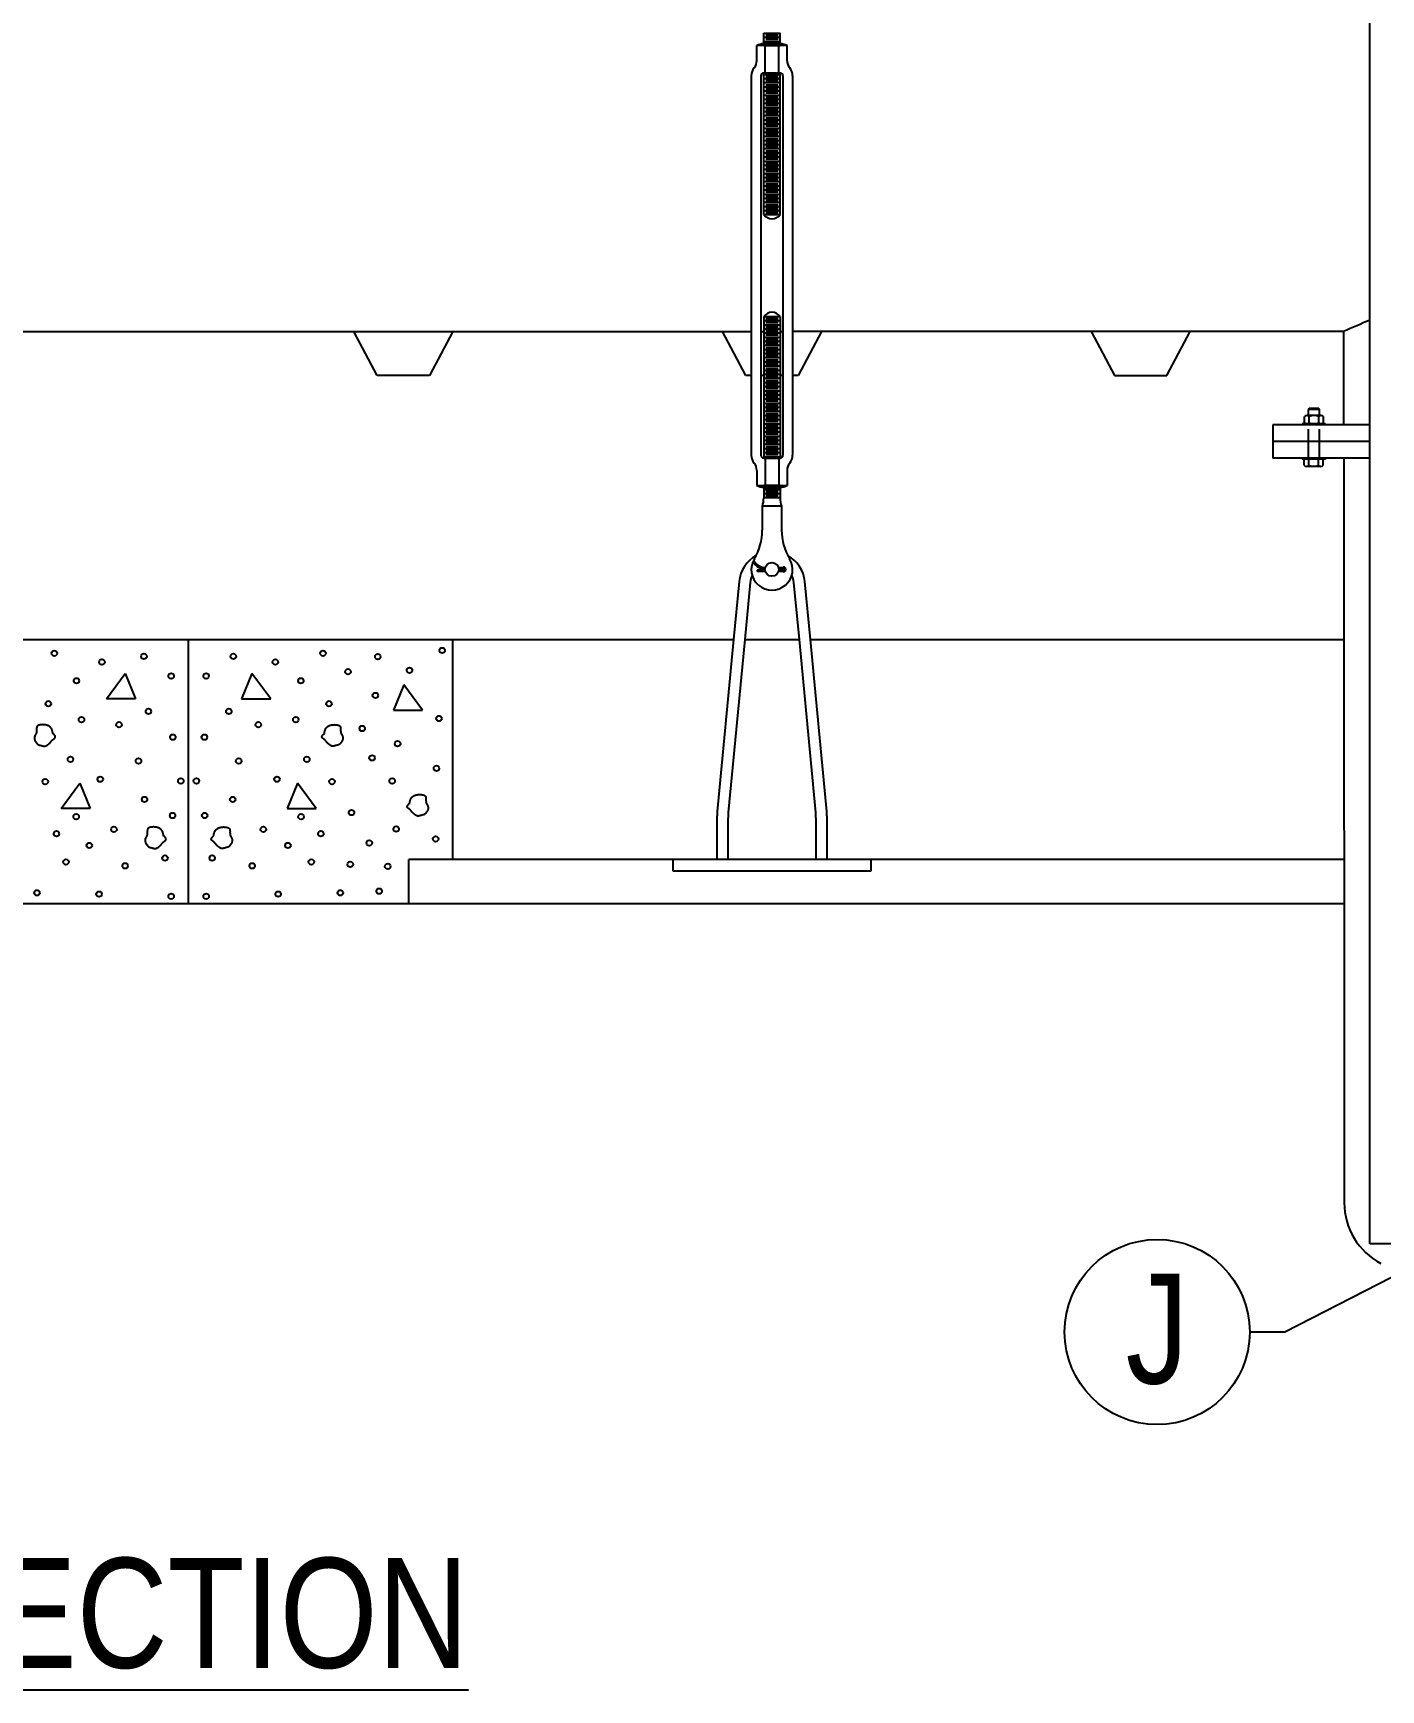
# Model space of a CAD drawing. Extents: x 0 to 216, y -5 to 280.
# Drawn here: x 104.64 to 133.8, y 112.43 to 148.31 of the extents above; entities that cross this region are included whole.
import ezdxf

# ---------------------------------------------------------------- set-up
doc = ezdxf.new("R2010")
doc.units = 0
doc.header["$LTSCALE"] = 10
doc.header["$MEASUREMENT"] = 0
doc.linetypes.add('HIDDEN', pattern=[0.1875, 0.0625, -0.0625, 0.0625])
for name, color, linetype in [('CADdetails-2-FINELIGHT', 2, 'CONTINUOUS'), ('CADdetails-7-VERYFINE', 7, 'CONTINUOUS'), ('CADdetails-9-EXTRAFINE', 9, 'CONTINUOUS')]:
    doc.layers.add(name, color=color, linetype=linetype)
doc.styles.add('CADdetails-DIMENSIONS', font='ARIALN.TTF', dxfattribs={"height": 2.38})
doc.styles.add('CADdetails-NOTES', font='ARIALN.TTF', dxfattribs={"height": 2.38})
doc.dimstyles.new('CADdetails-LEADER', dxfattribs={"dimtxt": 2.38, "dimasz": 2.38, "dimexe": 0.5, "dimexo": 1.5, "dimgap": 1, "dimtad": 0, "dimzin": 0, "dimdsep": 46, "dimtxsty": 'CADdetails-DIMENSIONS', "dimcen": 1, "dimclrd": 256, "dimclre": 256, "dimclrt": 256, "dimadec": 0, "dimazin": 0, "dimtfac": 1, "dimtdec": 4, "dimtofl": 0, "dimtmove": 0, "dimatfit": 3, "dimfxl": 1, "dimtolj": 1, "dimtzin": 0, "dimarcsym": 0})

msp = doc.modelspace()

# ---------------------------------------------------------------- linework, layer by layer
at = {"layer": 'CADdetails-7-VERYFINE'}
msp.add_circle((128.962, 120.181), 2.004, dxfattribs=at)
at = {"layer": 'CADdetails-9-EXTRAFINE', "linetype": 'Continuous'}
for p, q in [((133.566, 122.091), (133.566, 175.456)), ((120.447, 148.307), (120.804, 148.307)), ((120.447, 148.081), (120.447, 148.307)), ((120.447, 148.22), (120.804, 148.22)), ((120.492, 148.263), (120.76, 148.263)), ((120.492, 148.173), (120.76, 148.173)), ((120.804, 148.081), (120.804, 148.307)), ((120.953, 148.039), (120.298, 148.039)), ((120.298, 147.71), (120.298, 148.039)), ((120.447, 148.129), (120.804, 148.129)), ((120.804, 148.081), (120.447, 148.081)), ((120.447, 148.039), (120.804, 148.039)), ((120.477, 147.444), (120.477, 148.039)), ((120.775, 147.444), (120.775, 148.039)), ((120.953, 147.71), (120.953, 148.039)), ((120.179, 147.384), (120.179, 139.165)), ((120.388, 147.384), (120.388, 139.165)), ((120.447, 144.377), (120.447, 147.444)), ((120.447, 147.444), (120.804, 147.444)), ((120.447, 147.414), (120.804, 147.414)), ((120.447, 147.325), (120.804, 147.325)), ((120.447, 147.235), (120.804, 147.235)), ((120.447, 147.146), (120.804, 147.146)), ((120.492, 147.369), (120.76, 147.369)), ((120.492, 147.28), (120.76, 147.28)), ((120.492, 147.191), (120.76, 147.191)), ((120.492, 147.101), (120.76, 147.101)), ((120.804, 144.377), (120.804, 147.444)), ((120.864, 147.384), (120.864, 139.165)), ((121.072, 147.384), (121.072, 139.165)), ((120.447, 147.057), (120.804, 147.057)), ((120.447, 146.967), (120.804, 146.967)), ((120.447, 146.878), (120.804, 146.878)), ((120.447, 146.789), (120.804, 146.789)), ((120.492, 147.012), (120.76, 147.012)), ((120.492, 146.923), (120.76, 146.923)), ((120.492, 146.833), (120.76, 146.833)), ((120.492, 146.744), (120.76, 146.744)), ((120.447, 146.699), (120.804, 146.699)), ((120.447, 146.61), (120.804, 146.61)), ((120.447, 146.521), (120.804, 146.521)), ((120.447, 146.431), (120.804, 146.431)), ((120.492, 146.655), (120.76, 146.655)), ((120.492, 146.565), (120.76, 146.565)), ((120.492, 146.476), (120.76, 146.476)), ((120.492, 146.387), (120.76, 146.387)), ((120.447, 146.342), (120.804, 146.342)), ((120.447, 146.253), (120.804, 146.253)), ((120.447, 146.163), (120.804, 146.163)), ((120.447, 146.074), (120.804, 146.074)), ((120.492, 146.297), (120.76, 146.297)), ((120.492, 146.208), (120.76, 146.208)), ((120.492, 146.119), (120.76, 146.119)), ((120.492, 146.029), (120.76, 146.029)), ((120.447, 145.985), (120.804, 145.985)), ((120.447, 145.895), (120.804, 145.895)), ((120.447, 145.806), (120.804, 145.806)), ((120.447, 145.717), (120.804, 145.717)), ((120.492, 145.94), (120.76, 145.94)), ((120.492, 145.851), (120.76, 145.851)), ((120.492, 145.761), (120.76, 145.761)), ((120.492, 145.672), (120.76, 145.672)), ((120.447, 145.627), (120.804, 145.627)), ((120.447, 145.538), (120.804, 145.538)), ((120.447, 145.449), (120.804, 145.449)), ((120.447, 145.359), (120.804, 145.359)), ((120.492, 145.583), (120.76, 145.583)), ((120.492, 145.493), (120.76, 145.493)), ((120.492, 145.404), (120.76, 145.404)), ((120.492, 145.315), (120.76, 145.315)), ((120.447, 145.27), (120.804, 145.27)), ((120.447, 145.181), (120.804, 145.181)), ((120.447, 145.091), (120.804, 145.091)), ((120.447, 145.002), (120.804, 145.002)), ((120.492, 145.225), (120.76, 145.225)), ((120.492, 145.136), (120.76, 145.136)), ((120.492, 145.047), (120.76, 145.047)), ((120.492, 144.957), (120.76, 144.957)), ((120.447, 144.913), (120.804, 144.913)), ((120.447, 144.823), (120.804, 144.823)), ((120.447, 144.734), (120.804, 144.734)), ((120.447, 144.645), (120.804, 144.645)), ((120.492, 144.868), (120.76, 144.868)), ((120.492, 144.779), (120.76, 144.779)), ((120.492, 144.689), (120.76, 144.689)), ((120.492, 144.6), (120.76, 144.6)), ((120.447, 144.555), (120.804, 144.555)), ((120.447, 144.466), (120.804, 144.466)), ((120.447, 144.377), (120.804, 144.377)), ((120.492, 144.511), (120.76, 144.511)), ((120.492, 144.421), (120.76, 144.421)), ((120.447, 142.173), (120.447, 139.106)), ((120.447, 142.173), (120.804, 142.173)), ((120.447, 142.084), (120.804, 142.084)), ((120.492, 142.128), (120.76, 142.128)), ((120.804, 142.173), (120.804, 139.106)), ((95.821, 141.847), (120.179, 141.847)), ((112.08, 140.894), (111.573, 141.847)), ((113.717, 141.847), (113.211, 140.894)), ((120.06, 140.894), (119.554, 141.847)), ((120.388, 141.847), (120.447, 141.847)), ((120.447, 141.994), (120.804, 141.994)), ((120.447, 141.905), (120.804, 141.905)), ((120.447, 141.816), (120.804, 141.816)), ((120.447, 141.726), (120.804, 141.726)), ((120.492, 142.039), (120.76, 142.039)), ((120.492, 141.95), (120.76, 141.95)), ((120.492, 141.86), (120.76, 141.86)), ((120.492, 141.771), (120.76, 141.771)), ((120.804, 141.847), (120.864, 141.847)), ((132.998, 141.847), (121.072, 141.847)), ((121.698, 141.847), (121.192, 140.894)), ((127.534, 141.847), (128.04, 140.894)), ((129.172, 140.894), (129.678, 141.847)), ((132.998, 141.847), (132.998, 139.822)), ((120.447, 141.637), (120.804, 141.637)), ((120.447, 141.548), (120.804, 141.548)), ((120.447, 141.458), (120.804, 141.458)), ((120.447, 141.369), (120.804, 141.369)), ((120.492, 141.682), (120.76, 141.682)), ((120.492, 141.592), (120.76, 141.592)), ((120.492, 141.503), (120.76, 141.503)), ((120.492, 141.414), (120.76, 141.414)), ((120.447, 141.28), (120.804, 141.28)), ((120.447, 141.19), (120.804, 141.19)), ((120.447, 141.101), (120.804, 141.101)), ((120.447, 141.012), (120.804, 141.012)), ((120.492, 141.324), (120.76, 141.324)), ((120.492, 141.235), (120.76, 141.235)), ((120.492, 141.146), (120.76, 141.146)), ((120.492, 141.056), (120.76, 141.056)), ((113.211, 140.894), (112.08, 140.894)), ((120.179, 140.894), (120.06, 140.894)), ((120.447, 140.893), (120.388, 140.893)), ((120.447, 140.922), (120.804, 140.922)), ((120.447, 140.833), (120.804, 140.833)), ((120.447, 140.744), (120.804, 140.744)), ((120.447, 140.654), (120.804, 140.654)), ((120.492, 140.967), (120.76, 140.967)), ((120.492, 140.878), (120.76, 140.878)), ((120.492, 140.788), (120.76, 140.788)), ((120.492, 140.699), (120.76, 140.699)), ((120.864, 140.893), (120.804, 140.893)), ((121.192, 140.894), (121.072, 140.894)), ((128.04, 140.894), (129.172, 140.894)), ((120.447, 140.565), (120.804, 140.565)), ((120.447, 140.476), (120.804, 140.476)), ((120.447, 140.386), (120.804, 140.386)), ((120.447, 140.297), (120.804, 140.297)), ((120.492, 140.61), (120.76, 140.61)), ((120.492, 140.52), (120.76, 140.52)), ((120.492, 140.431), (120.76, 140.431)), ((120.492, 140.342), (120.76, 140.342)), ((120.447, 140.208), (120.804, 140.208)), ((120.447, 140.118), (120.804, 140.118)), ((120.447, 140.029), (120.804, 140.029)), ((120.447, 139.94), (120.804, 139.94)), ((120.492, 140.252), (120.76, 140.252)), ((120.492, 140.163), (120.76, 140.163)), ((120.492, 140.074), (120.76, 140.074)), ((120.492, 139.984), (120.76, 139.984)), ((132.15, 139.872), (132.15, 140.003)), ((132.51, 140.03), (132.202, 140.03)), ((132.253, 140.176), (132.238, 140.161)), ((132.473, 140.161), (132.238, 140.161)), ((132.238, 140.03), (132.238, 140.161)), ((132.458, 140.176), (132.253, 140.176)), ((132.253, 139.872), (132.253, 140.003)), ((132.458, 140.176), (132.473, 140.161)), ((132.458, 139.872), (132.458, 140.003)), ((132.473, 140.03), (132.473, 140.161)), ((132.561, 139.872), (132.561, 140.003)), ((120.447, 139.85), (120.804, 139.85)), ((120.447, 139.761), (120.804, 139.761)), ((120.447, 139.672), (120.804, 139.672)), ((120.447, 139.582), (120.804, 139.582)), ((120.492, 139.895), (120.76, 139.895)), ((120.492, 139.806), (120.76, 139.806)), ((120.492, 139.716), (120.76, 139.716)), ((120.492, 139.627), (120.76, 139.627)), ((133.566, 139.822), (131.465, 139.822)), ((131.465, 139.822), (131.465, 139.107)), ((132.608, 139.844), (132.103, 139.844)), ((132.103, 139.844), (132.103, 139.822)), ((132.608, 139.822), (132.103, 139.822)), ((132.51, 139.844), (132.202, 139.844)), ((132.497, 139.822), (132.214, 139.822)), ((132.608, 139.844), (132.608, 139.822)), ((120.447, 139.493), (120.804, 139.493)), ((120.447, 139.404), (120.804, 139.404)), ((120.447, 139.314), (120.804, 139.314)), ((120.447, 139.225), (120.804, 139.225)), ((120.492, 139.538), (120.76, 139.538)), ((120.492, 139.448), (120.76, 139.448)), ((120.492, 139.359), (120.76, 139.359)), ((120.492, 139.27), (120.76, 139.27)), ((133.566, 139.465), (131.465, 139.465)), ((120.298, 138.839), (120.298, 138.51)), ((120.447, 139.136), (120.804, 139.136)), ((120.447, 139.106), (120.804, 139.106)), ((120.477, 139.106), (120.477, 138.51)), ((120.492, 139.18), (120.76, 139.18)), ((120.775, 139.106), (120.775, 138.51)), ((120.953, 138.839), (120.953, 138.51)), ((133.566, 139.107), (131.465, 139.107)), ((132.603, 139.107), (132.099, 139.107)), ((132.099, 139.107), (132.099, 139.085)), ((132.603, 139.085), (132.099, 139.085)), ((132.145, 138.954), (132.145, 139.085)), ((132.556, 139.085), (132.145, 139.085)), ((132.505, 138.926), (132.197, 138.926)), ((132.248, 138.954), (132.248, 139.085)), ((132.453, 138.954), (132.453, 139.085)), ((132.556, 138.954), (132.556, 139.085)), ((132.603, 139.107), (132.603, 139.085)), ((133.001, 139.107), (133.013, 122.981)), ((120.298, 138.51), (120.953, 138.51)), ((120.804, 138.51), (120.447, 138.51)), ((120.447, 138.468), (120.447, 138.242)), ((120.447, 138.468), (120.804, 138.468)), ((120.804, 138.421), (120.447, 138.421)), ((120.804, 138.329), (120.447, 138.329)), ((120.804, 138.242), (120.447, 138.242)), ((120.76, 138.376), (120.492, 138.376)), ((120.76, 138.287), (120.492, 138.287)), ((120.804, 138.468), (120.804, 138.242)), ((120.417, 138.064), (120.417, 137.545)), ((120.834, 138.064), (120.417, 138.064)), ((120.834, 138.064), (120.834, 137.545)), ((120.249, 136.867), (120.223, 136.852)), ((120.768, 136.738), (120.867, 136.746)), ((120.774, 136.709), (120.87, 136.716)), ((119.915, 136.433), (119.796, 135.174)), ((120.152, 136.41), (120.035, 135.174)), ((120.478, 136.68), (120.305, 136.68)), ((120.305, 136.68), (120.305, 136.65)), ((120.484, 136.65), (120.305, 136.65)), ((120.867, 136.642), (120.768, 136.65)), ((120.87, 136.672), (120.774, 136.679)), ((121.218, 135.174), (121.101, 136.41)), ((121.457, 135.174), (121.338, 136.433)), ((96.206, 135.175), (119.795, 135.175)), ((108.001, 129.458), (108.001, 135.175)), ((113.718, 130.411), (113.718, 135.175)), ((119.796, 135.174), (119.443, 131.452)), ((120.035, 135.174), (119.68, 131.43)), ((120.035, 135.175), (121.218, 135.175)), ((121.573, 131.43), (121.218, 135.174)), ((121.457, 135.175), (133.004, 135.175)), ((121.81, 131.452), (121.457, 135.174)), ((106.224, 133.891), (106.629, 134.438)), ((106.629, 134.438), (106.853, 133.891)), ((109.372, 134.438), (109.148, 133.891)), ((109.778, 133.891), (109.372, 134.438)), ((112.655, 134.193), (112.431, 133.646)), ((113.061, 133.646), (112.655, 134.193)), ((106.853, 133.891), (106.224, 133.891)), ((109.148, 133.891), (109.778, 133.891)), ((112.431, 133.646), (113.061, 133.646)), ((105.239, 131.521), (105.645, 132.069)), ((105.645, 132.069), (105.869, 131.521)), ((110.356, 132.069), (110.132, 131.521)), ((110.762, 131.521), (110.356, 132.069)), ((105.869, 131.521), (105.239, 131.521)), ((110.132, 131.521), (110.762, 131.521)), ((119.435, 131.295), (119.435, 130.41)), ((119.674, 131.295), (119.674, 130.41)), ((121.579, 130.41), (121.579, 131.295)), ((121.818, 130.41), (121.818, 131.295)), ((133.007, 130.411), (112.765, 130.411)), ((112.765, 129.458), (112.765, 130.411)), ((118.482, 130.41), (118.482, 130.171)), ((122.77, 130.171), (122.77, 130.41)), ((118.482, 130.171), (122.77, 130.171)), ((39.393, 129.458), (133.008, 129.458)), ((134.195, 122.091), (133.566, 122.091))]:
    msp.add_line(p, q, dxfattribs=at)
at = {"layer": 'CADdetails-9-EXTRAFINE', "linetype": 'HIDDEN'}
for p, q in [((132.238, 139.107), (132.238, 139.822)), ((132.473, 139.107), (132.473, 139.822))]:
    msp.add_line(p, q, dxfattribs=at)
at = {"layer": 'CADdetails-9-EXTRAFINE', "linetype": 'Continuous'}
for points in [[(105.062, 133.145), (105.061, 133.154, 0.004785), (105.06, 133.162, 0.004913), (105.058, 133.17, 0.005179), (105.057, 133.178, 0.005594), (105.055, 133.186, 0.005983), (105.053, 133.193, 0.006362), (105.052, 133.201, 0.006756), (105.049, 133.208, 0.00718), (105.047, 133.215, 0.007603), (105.045, 133.221, 0.008039), (105.042, 133.228, 0.008471), (105.039, 133.234, 0.00891), (105.036, 133.24, 0.009333), (105.033, 133.246, 0.00975), (105.03, 133.252, 0.010138), (105.026, 133.258, 0.010509), (105.022, 133.263, 0.010826), (105.018, 133.268, 0.011103), (105.014, 133.273, 0.011341), (105.009, 133.278, 0.011564), (105.005, 133.282, 0.011551), (105, 133.286, 0.011336), (104.995, 133.291, 0.011036), (104.99, 133.294, 0.010634), (104.984, 133.298, 0.010268), (104.978, 133.302, 0.009897), (104.972, 133.305, 0.009544), (104.966, 133.308, 0.009179), (104.96, 133.311, 0.008841), (104.954, 133.314, 0.008503), (104.947, 133.316, 0.008191), (104.941, 133.319, 0.007883), (104.934, 133.321, 0.007603), (104.927, 133.323, 0.007329), (104.92, 133.325, 0.007081), (104.913, 133.326, 0.006841), (104.905, 133.328, 0.006626), (104.898, 133.329, 0.006419), (104.891, 133.33, 0.006236), (104.883, 133.331, 0.006061), (104.876, 133.332, 0.005907), (104.868, 133.332, 0.005763), (104.86, 133.332, 0.005637), (104.852, 133.333, 0.005521), (104.845, 133.333, 0.005421), (104.837, 133.332, 0.005329), (104.829, 133.332, 0.005258), (104.821, 133.332, 0.005201), (104.813, 133.331, 0.00514), (104.805, 133.33, 0.005062), (104.798, 133.329, 0.005083), (104.79, 133.328, 0.005221), (104.782, 133.327, 0.006031), (104.774, 133.325, 0.007829), (104.767, 133.324, 0.009649), (104.76, 133.322, 0.011932), (104.753, 133.319, 0.014416), (104.746, 133.317, 0.017553), (104.74, 133.313, 0.021223), (104.735, 133.31, 0.025951), (104.73, 133.306, 0.03001), (104.725, 133.302, 0.033019), (104.722, 133.297, 0.032883), (104.719, 133.291, 0.029027), (104.716, 133.286, 0.025269), (104.714, 133.28, 0.021469), (104.713, 133.273, 0.017986), (104.712, 133.266, 0.014521), (104.711, 133.259, 0.011672), (104.711, 133.252, 0.008962), (104.71, 133.245, 0.006754), (104.71, 133.237, 0.004559), (104.71, 133.229, 0.002745), (104.71, 133.222, 0.000833), (104.71, 133.214, -0.000805), (104.71, 133.206, -0.002637), (104.71, 133.198, -0.004312), (104.71, 133.19, -0.006297), (104.709, 133.183, -0.008122), (104.709, 133.175, -0.010228), (104.708, 133.168, -0.012587), (104.706, 133.16, -0.01574), (104.704, 133.153, -0.017251), (104.702, 133.147, -0.017002), (104.699, 133.14, -0.015078), (104.696, 133.134, -0.010869), (104.692, 133.127, -0.007364), (104.689, 133.121, -0.003739), (104.685, 133.115, -0.000502), (104.682, 133.109, 0.003172), (104.678, 133.103, 0.006628), (104.675, 133.097, 0.010722), (104.672, 133.09, 0.013226), (104.67, 133.083, 0.014832), (104.668, 133.076, 0.015088), (104.666, 133.069, 0.014292), (104.665, 133.062, 0.013883), (104.664, 133.055, 0.013764), (104.663, 133.048, 0.013686), (104.663, 133.04, 0.013657), (104.663, 133.033, 0.013745), (104.664, 133.026, 0.013963), (104.665, 133.019, 0.014224), (104.667, 133.012, 0.014554), (104.669, 133.005, 0.015101), (104.671, 132.998, 0.015976), (104.674, 132.991, 0.015668), (104.677, 132.985, 0.013866), (104.68, 132.979, 0.011842), (104.684, 132.973, 0.009091), (104.688, 132.967, 0.00656), (104.692, 132.961, 0.003629), (104.696, 132.955, 0.001959), (104.7, 132.949, 0.001108), (104.704, 132.944, 0.001572), (104.708, 132.938, 0.00347), (104.712, 132.932, 0.004668), (104.717, 132.927, 0.005443), (104.721, 132.921, 0.007694), (104.726, 132.916, 0.01221), (104.731, 132.911, 0.017137), (104.737, 132.906, 0.023974), (104.742, 132.902, 0.025959), (104.748, 132.899, 0.022284), (104.755, 132.896, 0.018818), (104.761, 132.894, 0.015063), (104.768, 132.892, 0.011683), (104.775, 132.89, 0.008014), (104.782, 132.889, 0.004976), (104.789, 132.887, 0.00181), (104.796, 132.886, -0.001224), (104.804, 132.884, -0.004947), (104.811, 132.882, -0.006053), (104.818, 132.88, -0.004853), (104.825, 132.878, -0.003013), (104.832, 132.876, -0.000016), (104.839, 132.874, 0.002521), (104.846, 132.872, 0.00528), (104.853, 132.87, 0.007878), (104.86, 132.869, 0.010941), (104.866, 132.868, 0.014094), (104.873, 132.867, 0.017981), (104.88, 132.867, 0.020233), (104.886, 132.868, 0.021055), (104.893, 132.869, 0.020457), (104.899, 132.87, 0.018422), (104.906, 132.872, 0.016727), (104.912, 132.875, 0.015121), (104.919, 132.877, 0.013622), (104.925, 132.881, 0.012038), (104.931, 132.884, 0.010686), (104.937, 132.888, 0.009342), (104.943, 132.892, 0.008202), (104.95, 132.897, 0.007044), (104.956, 132.901, 0.006083), (104.961, 132.906, 0.005098), (104.967, 132.911, 0.004237), (104.973, 132.916, 0.003276), (104.979, 132.921, 0.002582), (104.984, 132.926, 0.001962), (104.99, 132.931, 0.000895), (104.995, 132.936, -0.000947), (105.001, 132.941, 0.001004), (105.006, 132.946, 0.007533), (105.011, 132.951, 0.013881), (105.015, 132.956, 0.021241), (105.019, 132.962, 0.018761), (105.023, 132.968, 0.006753), (105.027, 132.974, -0.002565), (105.031, 132.979, -0.012008), (105.035, 132.985, -0.015872), (105.04, 132.99, -0.014536), (105.045, 132.995, -0.013302), (105.05, 133, -0.011978), (105.055, 133.005, -0.010661), (105.061, 133.009, -0.009179), (105.067, 133.014, -0.006686), (105.073, 133.018, -0.00297), (105.08, 133.023, 0.000284), (105.086, 133.027, 0.004153), (105.092, 133.031, 0.007845), (105.097, 133.036, 0.012498), (105.102, 133.041, 0.01805), (105.106, 133.045, 0.025988), (105.11, 133.05, 0.033213), (105.113, 133.055, 0.038945), (105.114, 133.061, 0.042043), (105.115, 133.066, 0.041098), (105.115, 133.072, 0.037039), (105.114, 133.078, 0.031405), (105.112, 133.084, 0.029902), (105.11, 133.09, 0.029417), (105.106, 133.097, 0.018987), (105.102, 133.103, 0.006842), (105.098, 133.109, 0.021033), (105.092, 133.117, 0.026686), (105.08, 133.129, 0.010564), (105.063, 133.145, 0.005181)], [(110.939, 133.145), (110.94, 133.154, -0.004785), (110.942, 133.162, -0.004913), (110.943, 133.17, -0.005179), (110.944, 133.178, -0.005594), (110.946, 133.186, -0.005983), (110.948, 133.193, -0.006362), (110.95, 133.201, -0.006756), (110.952, 133.208, -0.00718), (110.954, 133.215, -0.007603), (110.957, 133.221, -0.008039), (110.959, 133.228, -0.008471), (110.962, 133.234, -0.00891), (110.965, 133.24, -0.009333), (110.968, 133.246, -0.00975), (110.972, 133.252, -0.010138), (110.975, 133.258, -0.010509), (110.979, 133.263, -0.010826), (110.983, 133.268, -0.011103), (110.987, 133.273, -0.011341), (110.992, 133.278, -0.011564), (110.996, 133.282, -0.011551), (111.001, 133.286, -0.011336), (111.006, 133.291, -0.011036), (111.012, 133.294, -0.010634), (111.017, 133.298, -0.010268), (111.023, 133.302, -0.009897), (111.029, 133.305, -0.009544), (111.035, 133.308, -0.009179), (111.041, 133.311, -0.008841), (111.047, 133.314, -0.008503), (111.054, 133.316, -0.008191), (111.061, 133.319, -0.007883), (111.067, 133.321, -0.007603), (111.074, 133.323, -0.007329), (111.081, 133.325, -0.007081), (111.089, 133.326, -0.006841), (111.096, 133.328, -0.006626), (111.103, 133.329, -0.006419), (111.111, 133.33, -0.006236), (111.118, 133.331, -0.006061), (111.126, 133.332, -0.005907), (111.133, 133.332, -0.005763), (111.141, 133.332, -0.005637), (111.149, 133.333, -0.005521), (111.157, 133.333, -0.005421), (111.164, 133.332, -0.005329), (111.172, 133.332, -0.005258), (111.18, 133.332, -0.005201), (111.188, 133.331, -0.00514), (111.196, 133.33, -0.005062), (111.204, 133.329, -0.005083), (111.212, 133.328, -0.005221), (111.219, 133.327, -0.006031), (111.227, 133.325, -0.007829), (111.235, 133.324, -0.009649), (111.242, 133.322, -0.011932), (111.249, 133.319, -0.014416), (111.255, 133.317, -0.017553), (111.261, 133.313, -0.021223), (111.267, 133.31, -0.025951), (111.272, 133.306, -0.03001), (111.276, 133.302, -0.033019), (111.28, 133.297, -0.032883), (111.283, 133.291, -0.029027), (111.285, 133.286, -0.025269), (111.287, 133.28, -0.021469), (111.288, 133.273, -0.017986), (111.29, 133.266, -0.014521), (111.29, 133.259, -0.011672), (111.291, 133.252, -0.008962), (111.291, 133.245, -0.006754), (111.291, 133.237, -0.004559), (111.291, 133.229, -0.002745), (111.291, 133.222, -0.000833), (111.291, 133.214, 0.000805), (111.291, 133.206, 0.002637), (111.291, 133.198, 0.004312), (111.291, 133.19, 0.006297), (111.292, 133.183, 0.008122), (111.293, 133.175, 0.010228), (111.294, 133.168, 0.012587), (111.295, 133.16, 0.01574), (111.297, 133.153, 0.017251), (111.3, 133.147, 0.017002), (111.302, 133.14, 0.015078), (111.306, 133.134, 0.010869), (111.309, 133.127, 0.007364), (111.312, 133.121, 0.003739), (111.316, 133.115, 0.000502), (111.319, 133.109, -0.003172), (111.323, 133.103, -0.006628), (111.326, 133.097, -0.010722), (111.329, 133.09, -0.013226), (111.331, 133.083, -0.014832), (111.334, 133.076, -0.015088), (111.335, 133.069, -0.014292), (111.337, 133.062, -0.013883), (111.338, 133.055, -0.013764), (111.338, 133.048, -0.013686), (111.338, 133.04, -0.013657), (111.338, 133.033, -0.013745), (111.337, 133.026, -0.013963), (111.336, 133.019, -0.014224), (111.335, 133.012, -0.014554), (111.333, 133.005, -0.015101), (111.33, 132.998, -0.015976), (111.328, 132.991, -0.015668), (111.325, 132.985, -0.013866), (111.321, 132.979, -0.011842), (111.317, 132.973, -0.009091), (111.314, 132.967, -0.00656), (111.31, 132.961, -0.003629), (111.306, 132.955, -0.001959), (111.301, 132.949, -0.001108), (111.297, 132.944, -0.001572), (111.293, 132.938, -0.00347), (111.289, 132.932, -0.004668), (111.285, 132.927, -0.005443), (111.28, 132.921, -0.007694), (111.275, 132.916, -0.01221), (111.27, 132.911, -0.017137), (111.265, 132.906, -0.023974), (111.259, 132.902, -0.025959), (111.253, 132.899, -0.022284), (111.247, 132.896, -0.018818), (111.24, 132.894, -0.015063), (111.233, 132.892, -0.011683), (111.226, 132.89, -0.008014), (111.219, 132.889, -0.004976), (111.212, 132.887, -0.00181), (111.205, 132.886, 0.001224), (111.198, 132.884, 0.004947), (111.191, 132.882, 0.006053), (111.183, 132.88, 0.004853), (111.176, 132.878, 0.003013), (111.169, 132.876, 0.000016), (111.162, 132.874, -0.002521), (111.155, 132.872, -0.00528), (111.149, 132.87, -0.007878), (111.142, 132.869, -0.010941), (111.135, 132.868, -0.014094), (111.128, 132.867, -0.017981), (111.122, 132.867, -0.020233), (111.115, 132.868, -0.021055), (111.108, 132.869, -0.020457), (111.102, 132.87, -0.018422), (111.095, 132.872, -0.016727), (111.089, 132.875, -0.015121), (111.083, 132.877, -0.013622), (111.076, 132.881, -0.012038), (111.07, 132.884, -0.010686), (111.064, 132.888, -0.009342), (111.058, 132.892, -0.008202), (111.052, 132.897, -0.007044), (111.046, 132.901, -0.006083), (111.04, 132.906, -0.005098), (111.034, 132.911, -0.004237), (111.028, 132.916, -0.003276), (111.023, 132.921, -0.002582), (111.017, 132.926, -0.001962), (111.011, 132.931, -0.000895), (111.006, 132.936, 0.000947), (111.001, 132.941, -0.001004), (110.995, 132.946, -0.007533), (110.99, 132.951, -0.013881), (110.986, 132.956, -0.021241), (110.982, 132.962, -0.018761), (110.978, 132.968, -0.006753), (110.974, 132.974, 0.002565), (110.97, 132.979, 0.012008), (110.966, 132.985, 0.015872), (110.962, 132.99, 0.014536), (110.957, 132.995, 0.013302), (110.951, 133, 0.011978), (110.946, 133.005, 0.010661), (110.94, 133.009, 0.009179), (110.934, 133.014, 0.006686), (110.928, 133.018, 0.00297), (110.922, 133.023, -0.000284), (110.916, 133.027, -0.004153), (110.91, 133.031, -0.007845), (110.904, 133.036, -0.012498), (110.899, 133.041, -0.01805), (110.895, 133.045, -0.025988), (110.891, 133.05, -0.033213), (110.889, 133.055, -0.038945), (110.887, 133.061, -0.042043), (110.886, 133.066, -0.041098), (110.886, 133.072, -0.037039), (110.887, 133.078, -0.031405), (110.889, 133.084, -0.029902), (110.892, 133.09, -0.029417), (110.895, 133.097, -0.018987), (110.899, 133.103, -0.006842), (110.903, 133.109, -0.021033), (110.91, 133.117, -0.026686), (110.922, 133.129, -0.010564), (110.939, 133.145, -0.005181)], [(112.785, 131.633), (112.786, 131.641, -0.004785), (112.787, 131.65, -0.004913), (112.789, 131.658, -0.005179), (112.79, 131.665, -0.005594), (112.792, 131.673, -0.005983), (112.794, 131.681, -0.006362), (112.796, 131.688, -0.006756), (112.798, 131.695, -0.00718), (112.8, 131.702, -0.007603), (112.803, 131.709, -0.008039), (112.805, 131.715, -0.008471), (112.808, 131.722, -0.00891), (112.811, 131.728, -0.009333), (112.814, 131.734, -0.00975), (112.818, 131.739, -0.010138), (112.821, 131.745, -0.010509), (112.825, 131.75, -0.010826), (112.829, 131.755, -0.011103), (112.833, 131.76, -0.011341), (112.838, 131.765, -0.011564), (112.842, 131.77, -0.011551), (112.847, 131.774, -0.011336), (112.852, 131.778, -0.011036), (112.858, 131.782, -0.010634), (112.863, 131.786, -0.010268), (112.869, 131.789, -0.009897), (112.875, 131.792, -0.009544), (112.881, 131.796, -0.009179), (112.887, 131.798, -0.008841), (112.893, 131.801, -0.008503), (112.9, 131.804, -0.008191), (112.907, 131.806, -0.007883), (112.913, 131.808, -0.007603), (112.92, 131.81, -0.007329), (112.927, 131.812, -0.007081), (112.935, 131.814, -0.006841), (112.942, 131.815, -0.006626), (112.949, 131.816, -0.006419), (112.957, 131.817, -0.006236), (112.964, 131.818, -0.006061), (112.972, 131.819, -0.005907), (112.979, 131.819, -0.005763), (112.987, 131.82, -0.005637), (112.995, 131.82, -0.005521), (113.003, 131.82, -0.005421), (113.01, 131.82, -0.005329), (113.018, 131.82, -0.005258), (113.026, 131.819, -0.005201), (113.034, 131.818, -0.00514), (113.042, 131.818, -0.005062), (113.05, 131.817, -0.005083), (113.058, 131.815, -0.005221), (113.065, 131.814, -0.006031), (113.073, 131.813, -0.007829), (113.08, 131.811, -0.009649), (113.088, 131.809, -0.011932), (113.095, 131.807, -0.014416), (113.101, 131.804, -0.017553), (113.107, 131.801, -0.021223), (113.113, 131.797, -0.025951), (113.118, 131.793, -0.03001), (113.122, 131.789, -0.033019), (113.126, 131.784, -0.032883), (113.129, 131.779, -0.029027), (113.131, 131.773, -0.025269), (113.133, 131.767, -0.021469), (113.134, 131.761, -0.017986), (113.135, 131.754, -0.014521), (113.136, 131.747, -0.011672), (113.137, 131.74, -0.008962), (113.137, 131.732, -0.006754), (113.137, 131.725, -0.004559), (113.137, 131.717, -0.002745), (113.137, 131.709, -0.000833), (113.137, 131.701, 0.000805), (113.137, 131.693, 0.002637), (113.137, 131.685, 0.004312), (113.137, 131.678, 0.006297), (113.138, 131.67, 0.008122), (113.139, 131.662, 0.010228), (113.14, 131.655, 0.012587), (113.141, 131.648, 0.01574), (113.143, 131.641, 0.017251), (113.146, 131.634, 0.017002), (113.148, 131.627, 0.015078), (113.152, 131.621, 0.010869), (113.155, 131.615, 0.007364), (113.158, 131.609, 0.003739), (113.162, 131.603, 0.000502), (113.165, 131.596, -0.003172), (113.169, 131.59, -0.006628), (113.172, 131.584, -0.010722), (113.175, 131.577, -0.013226), (113.177, 131.571, -0.014832), (113.179, 131.564, -0.015088), (113.181, 131.557, -0.014292), (113.183, 131.55, -0.013883), (113.183, 131.542, -0.013764), (113.184, 131.535, -0.013686), (113.184, 131.528, -0.013657), (113.184, 131.52, -0.013745), (113.183, 131.513, -0.013963), (113.182, 131.506, -0.014224), (113.181, 131.499, -0.014554), (113.179, 131.492, -0.015101), (113.176, 131.485, -0.015976), (113.174, 131.479, -0.015668), (113.171, 131.472, -0.013866), (113.167, 131.466, -0.011842), (113.163, 131.46, -0.009091), (113.16, 131.454, -0.00656), (113.156, 131.448, -0.003629), (113.151, 131.442, -0.001959), (113.147, 131.437, -0.001108), (113.143, 131.431, -0.001572), (113.139, 131.425, -0.00347), (113.135, 131.42, -0.004668), (113.13, 131.414, -0.005443), (113.126, 131.408, -0.007694), (113.121, 131.403, -0.01221), (113.116, 131.398, -0.017137), (113.111, 131.394, -0.023974), (113.105, 131.39, -0.025959), (113.099, 131.387, -0.022284), (113.093, 131.384, -0.018818), (113.086, 131.381, -0.015063), (113.079, 131.379, -0.011683), (113.072, 131.378, -0.008014), (113.065, 131.376, -0.004976), (113.058, 131.374, -0.00181), (113.051, 131.373, 0.001224), (113.044, 131.371, 0.004947), (113.037, 131.369, 0.006053), (113.029, 131.367, 0.004853), (113.022, 131.365, 0.003013), (113.015, 131.363, 0.000016), (113.008, 131.361, -0.002521), (113.001, 131.359, -0.00528), (112.995, 131.358, -0.007878), (112.988, 131.356, -0.010941), (112.981, 131.355, -0.014094), (112.974, 131.355, -0.017981), (112.968, 131.354, -0.020233), (112.961, 131.355, -0.021055), (112.954, 131.356, -0.020457), (112.948, 131.357, -0.018422), (112.941, 131.359, -0.016727), (112.935, 131.362, -0.015121), (112.929, 131.365, -0.013622), (112.922, 131.368, -0.012038), (112.916, 131.372, -0.010686), (112.91, 131.375, -0.009342), (112.904, 131.38, -0.008202), (112.898, 131.384, -0.007044), (112.892, 131.389, -0.006083), (112.886, 131.393, -0.005098), (112.88, 131.398, -0.004237), (112.874, 131.403, -0.003276), (112.869, 131.408, -0.002582), (112.863, 131.413, -0.001962), (112.857, 131.418, -0.000895), (112.852, 131.423, 0.000947), (112.847, 131.428, -0.001004), (112.841, 131.433, -0.007533), (112.836, 131.438, -0.013881), (112.832, 131.443, -0.021241), (112.828, 131.449, -0.018761), (112.824, 131.455, -0.006753), (112.82, 131.461, 0.002565), (112.816, 131.467, 0.012008), (112.812, 131.472, 0.015872), (112.807, 131.478, 0.014536), (112.803, 131.483, 0.013302), (112.797, 131.488, 0.011978), (112.792, 131.492, 0.010661), (112.786, 131.497, 0.009179), (112.78, 131.501, 0.006686), (112.774, 131.506, 0.00297), (112.768, 131.51, -0.000284), (112.762, 131.514, -0.004153), (112.756, 131.519, -0.007845), (112.75, 131.523, -0.012498), (112.745, 131.528, -0.01805), (112.741, 131.533, -0.025988), (112.737, 131.538, -0.033213), (112.735, 131.543, -0.038945), (112.733, 131.548, -0.042043), (112.732, 131.554, -0.041098), (112.732, 131.559, -0.037039), (112.733, 131.565, -0.031405), (112.735, 131.571, -0.029902), (112.738, 131.577, -0.029417), (112.741, 131.584, -0.018987), (112.745, 131.59, -0.006842), (112.749, 131.596, -0.021033), (112.756, 131.604, -0.026686), (112.768, 131.616, -0.010564), (112.785, 131.633, -0.005181)], [(107.458, 130.93), (107.457, 130.938, 0.004785), (107.455, 130.946, 0.004913), (107.454, 130.954, 0.005179), (107.453, 130.962, 0.005594), (107.451, 130.97, 0.005983), (107.449, 130.977, 0.006362), (107.447, 130.985, 0.006756), (107.445, 130.992, 0.00718), (107.443, 130.999, 0.007603), (107.44, 131.005, 0.008039), (107.438, 131.012, 0.008471), (107.435, 131.018, 0.00891), (107.432, 131.024, 0.009333), (107.429, 131.03, 0.00975), (107.425, 131.036, 0.010138), (107.422, 131.042, 0.010509), (107.418, 131.047, 0.010826), (107.414, 131.052, 0.011103), (107.41, 131.057, 0.011341), (107.405, 131.062, 0.011564), (107.4, 131.066, 0.011551), (107.396, 131.071, 0.011336), (107.39, 131.075, 0.011036), (107.385, 131.079, 0.010634), (107.38, 131.082, 0.010268), (107.374, 131.086, 0.009897), (107.368, 131.089, 0.009544), (107.362, 131.092, 0.009179), (107.356, 131.095, 0.008841), (107.349, 131.098, 0.008503), (107.343, 131.1, 0.008191), (107.336, 131.103, 0.007883), (107.329, 131.105, 0.007603), (107.323, 131.107, 0.007329), (107.315, 131.109, 0.007081), (107.308, 131.11, 0.006841), (107.301, 131.112, 0.006626), (107.294, 131.113, 0.006419), (107.286, 131.114, 0.006236), (107.279, 131.115, 0.006061), (107.271, 131.116, 0.005907), (107.263, 131.116, 0.005763), (107.256, 131.117, 0.005637), (107.248, 131.117, 0.005521), (107.24, 131.117, 0.005421), (107.232, 131.117, 0.005329), (107.225, 131.116, 0.005258), (107.217, 131.116, 0.005201), (107.209, 131.115, 0.00514), (107.201, 131.114, 0.005062), (107.193, 131.113, 0.005083), (107.185, 131.112, 0.005221), (107.178, 131.111, 0.006031), (107.17, 131.109, 0.007829), (107.162, 131.108, 0.009649), (107.155, 131.106, 0.011932), (107.148, 131.103, 0.014416), (107.142, 131.101, 0.017553), (107.136, 131.098, 0.021223), (107.13, 131.094, 0.025951), (107.125, 131.09, 0.03001), (107.121, 131.086, 0.033019), (107.117, 131.081, 0.032883), (107.114, 131.076, 0.029027), (107.112, 131.07, 0.025269), (107.11, 131.064, 0.021469), (107.109, 131.057, 0.017986), (107.107, 131.051, 0.014521), (107.107, 131.043, 0.011672), (107.106, 131.036, 0.008962), (107.106, 131.029, 0.006754), (107.106, 131.021, 0.004559), (107.106, 131.014, 0.002745), (107.106, 131.006, 0.000833), (107.106, 130.998, -0.000805), (107.106, 130.99, -0.002637), (107.106, 130.982, -0.004312), (107.105, 130.974, -0.006297), (107.105, 130.967, -0.008122), (107.104, 130.959, -0.010228), (107.103, 130.952, -0.012587), (107.102, 130.944, -0.01574), (107.1, 130.937, -0.017251), (107.097, 130.931, -0.017002), (107.095, 130.924, -0.015078), (107.091, 130.918, -0.010869), (107.088, 130.912, -0.007364), (107.085, 130.905, -0.003739), (107.081, 130.899, -0.000502), (107.077, 130.893, 0.003172), (107.074, 130.887, 0.006628), (107.071, 130.881, 0.010722), (107.068, 130.874, 0.013226), (107.066, 130.867, 0.014832), (107.063, 130.861, 0.015088), (107.062, 130.854, 0.014292), (107.06, 130.846, 0.013883), (107.059, 130.839, 0.013764), (107.059, 130.832, 0.013686), (107.059, 130.824, 0.013657), (107.059, 130.817, 0.013745), (107.06, 130.81, 0.013963), (107.061, 130.803, 0.014224), (107.062, 130.796, 0.014554), (107.064, 130.789, 0.015101), (107.067, 130.782, 0.015976), (107.069, 130.775, 0.015668), (107.072, 130.769, 0.013866), (107.076, 130.763, 0.011842), (107.079, 130.757, 0.009091), (107.083, 130.751, 0.00656), (107.087, 130.745, 0.003629), (107.091, 130.739, 0.001959), (107.096, 130.733, 0.001108), (107.1, 130.728, 0.001572), (107.104, 130.722, 0.00347), (107.108, 130.716, 0.004668), (107.112, 130.711, 0.005443), (107.117, 130.705, 0.007694), (107.122, 130.7, 0.01221), (107.127, 130.695, 0.017137), (107.132, 130.69, 0.023974), (107.138, 130.687, 0.025959), (107.144, 130.683, 0.022284), (107.15, 130.681, 0.018818), (107.157, 130.678, 0.015063), (107.164, 130.676, 0.011683), (107.171, 130.674, 0.008014), (107.178, 130.673, 0.004976), (107.185, 130.671, 0.00181), (107.192, 130.67, -0.001224), (107.199, 130.668, -0.004947), (107.206, 130.666, -0.006053), (107.213, 130.664, -0.004853), (107.221, 130.662, -0.003013), (107.228, 130.66, -0.000016), (107.235, 130.658, 0.002521), (107.241, 130.656, 0.00528), (107.248, 130.654, 0.007878), (107.255, 130.653, 0.010941), (107.262, 130.652, 0.014094), (107.269, 130.651, 0.017981), (107.275, 130.651, 0.020233), (107.282, 130.652, 0.021055), (107.288, 130.653, 0.020457), (107.295, 130.654, 0.018422), (107.301, 130.656, 0.016727), (107.308, 130.659, 0.015121), (107.314, 130.661, 0.013622), (107.321, 130.665, 0.012038), (107.327, 130.668, 0.010686), (107.333, 130.672, 0.009342), (107.339, 130.676, 0.008202), (107.345, 130.681, 0.007044), (107.351, 130.685, 0.006083), (107.357, 130.69, 0.005098), (107.363, 130.695, 0.004237), (107.369, 130.7, 0.003276), (107.374, 130.705, 0.002582), (107.38, 130.71, 0.001962), (107.385, 130.715, 0.000895), (107.391, 130.72, -0.000947), (107.396, 130.725, 0.001004), (107.402, 130.73, 0.007533), (107.406, 130.735, 0.013881), (107.411, 130.74, 0.021241), (107.415, 130.746, 0.018761), (107.419, 130.752, 0.006753), (107.423, 130.758, -0.002565), (107.427, 130.764, -0.012008), (107.431, 130.769, -0.015872), (107.435, 130.774, -0.014536), (107.44, 130.779, -0.013302), (107.445, 130.784, -0.011978), (107.451, 130.789, -0.010661), (107.457, 130.794, -0.009179), (107.463, 130.798, -0.006686), (107.469, 130.802, -0.00297), (107.475, 130.807, 0.000284), (107.481, 130.811, 0.004153), (107.487, 130.816, 0.007845), (107.493, 130.82, 0.012498), (107.498, 130.825, 0.01805), (107.502, 130.829, 0.025988), (107.506, 130.834, 0.033213), (107.508, 130.839, 0.038945), (107.51, 130.845, 0.042043), (107.511, 130.85, 0.041098), (107.511, 130.856, 0.037039), (107.51, 130.862, 0.031405), (107.508, 130.868, 0.029902), (107.505, 130.874, 0.029417), (107.502, 130.881, 0.018987), (107.498, 130.887, 0.006842), (107.494, 130.893, 0.021033), (107.487, 130.901, 0.026686), (107.475, 130.913, 0.010564), (107.458, 130.93, 0.005181)], [(108.544, 130.93), (108.545, 130.938, -0.004785), (108.546, 130.946, -0.004913), (108.547, 130.954, -0.005179), (108.549, 130.962, -0.005594), (108.55, 130.97, -0.005983), (108.552, 130.977, -0.006362), (108.554, 130.985, -0.006756), (108.556, 130.992, -0.00718), (108.559, 130.999, -0.007603), (108.561, 131.005, -0.008039), (108.564, 131.012, -0.008471), (108.567, 131.018, -0.00891), (108.57, 131.024, -0.009333), (108.573, 131.03, -0.00975), (108.576, 131.036, -0.010138), (108.58, 131.042, -0.010509), (108.584, 131.047, -0.010826), (108.588, 131.052, -0.011103), (108.592, 131.057, -0.011341), (108.596, 131.062, -0.011564), (108.601, 131.066, -0.011551), (108.606, 131.071, -0.011336), (108.611, 131.075, -0.011036), (108.616, 131.079, -0.010634), (108.622, 131.082, -0.010268), (108.627, 131.086, -0.009897), (108.633, 131.089, -0.009544), (108.639, 131.092, -0.009179), (108.646, 131.095, -0.008841), (108.652, 131.098, -0.008503), (108.658, 131.1, -0.008191), (108.665, 131.103, -0.007883), (108.672, 131.105, -0.007603), (108.679, 131.107, -0.007329), (108.686, 131.109, -0.007081), (108.693, 131.11, -0.006841), (108.7, 131.112, -0.006626), (108.708, 131.113, -0.006419), (108.715, 131.114, -0.006236), (108.723, 131.115, -0.006061), (108.73, 131.116, -0.005907), (108.738, 131.116, -0.005763), (108.746, 131.117, -0.005637), (108.753, 131.117, -0.005521), (108.761, 131.117, -0.005421), (108.769, 131.117, -0.005329), (108.777, 131.116, -0.005258), (108.785, 131.116, -0.005201), (108.792, 131.115, -0.00514), (108.8, 131.114, -0.005062), (108.808, 131.113, -0.005083), (108.816, 131.112, -0.005221), (108.824, 131.111, -0.006031), (108.831, 131.109, -0.007829), (108.839, 131.108, -0.009649), (108.846, 131.106, -0.011932), (108.853, 131.103, -0.014416), (108.86, 131.101, -0.017553), (108.866, 131.098, -0.021223), (108.871, 131.094, -0.025951), (108.876, 131.09, -0.03001), (108.88, 131.086, -0.033019), (108.884, 131.081, -0.032883), (108.887, 131.076, -0.029027), (108.889, 131.07, -0.025269), (108.891, 131.064, -0.021469), (108.893, 131.057, -0.017986), (108.894, 131.051, -0.014521), (108.895, 131.043, -0.011672), (108.895, 131.036, -0.008962), (108.895, 131.029, -0.006754), (108.896, 131.021, -0.004559), (108.896, 131.014, -0.002745), (108.896, 131.006, -0.000833), (108.895, 130.998, 0.000805), (108.895, 130.99, 0.002637), (108.896, 130.982, 0.004312), (108.896, 130.974, 0.006297), (108.896, 130.967, 0.008122), (108.897, 130.959, 0.010228), (108.898, 130.952, 0.012587), (108.9, 130.944, 0.01574), (108.902, 130.937, 0.017251), (108.904, 130.931, 0.017002), (108.907, 130.924, 0.015078), (108.91, 130.918, 0.010869), (108.913, 130.912, 0.007364), (108.917, 130.905, 0.003739), (108.92, 130.899, 0.000502), (108.924, 130.893, -0.003172), (108.927, 130.887, -0.006628), (108.93, 130.881, -0.010722), (108.933, 130.874, -0.013226), (108.936, 130.867, -0.014832), (108.938, 130.861, -0.015088), (108.94, 130.854, -0.014292), (108.941, 130.846, -0.013883), (108.942, 130.839, -0.013764), (108.942, 130.832, -0.013686), (108.943, 130.824, -0.013657), (108.942, 130.817, -0.013745), (108.942, 130.81, -0.013963), (108.941, 130.803, -0.014224), (108.939, 130.796, -0.014554), (108.937, 130.789, -0.015101), (108.935, 130.782, -0.015976), (108.932, 130.775, -0.015668), (108.929, 130.769, -0.013866), (108.926, 130.763, -0.011842), (108.922, 130.757, -0.009091), (108.918, 130.751, -0.00656), (108.914, 130.745, -0.003629), (108.91, 130.739, -0.001959), (108.906, 130.733, -0.001108), (108.902, 130.728, -0.001572), (108.898, 130.722, -0.00347), (108.893, 130.716, -0.004668), (108.889, 130.711, -0.005443), (108.884, 130.705, -0.007694), (108.88, 130.7, -0.01221), (108.875, 130.695, -0.017137), (108.869, 130.69, -0.023974), (108.863, 130.687, -0.025959), (108.857, 130.683, -0.022284), (108.851, 130.681, -0.018818), (108.844, 130.678, -0.015063), (108.838, 130.676, -0.011683), (108.831, 130.674, -0.008014), (108.824, 130.673, -0.004976), (108.817, 130.671, -0.00181), (108.809, 130.67, 0.001224), (108.802, 130.668, 0.004947), (108.795, 130.666, 0.006053), (108.788, 130.664, 0.004853), (108.781, 130.662, 0.003013), (108.774, 130.66, 0.000016), (108.767, 130.658, -0.002521), (108.76, 130.656, -0.00528), (108.753, 130.654, -0.007878), (108.746, 130.653, -0.010941), (108.739, 130.652, -0.014094), (108.733, 130.651, -0.017981), (108.726, 130.651, -0.020233), (108.719, 130.652, -0.021055), (108.713, 130.653, -0.020457), (108.706, 130.654, -0.018422), (108.7, 130.656, -0.016727), (108.693, 130.659, -0.015121), (108.687, 130.661, -0.013622), (108.681, 130.665, -0.012038), (108.675, 130.668, -0.010686), (108.668, 130.672, -0.009342), (108.662, 130.676, -0.008202), (108.656, 130.681, -0.007044), (108.65, 130.685, -0.006083), (108.644, 130.69, -0.005098), (108.638, 130.695, -0.004237), (108.633, 130.7, -0.003276), (108.627, 130.705, -0.002582), (108.621, 130.71, -0.001962), (108.616, 130.715, -0.000895), (108.61, 130.72, 0.000947), (108.605, 130.725, -0.001004), (108.6, 130.73, -0.007533), (108.595, 130.735, -0.013881), (108.59, 130.74, -0.021241), (108.586, 130.746, -0.018761), (108.582, 130.752, -0.006753), (108.579, 130.758, 0.002565), (108.575, 130.764, 0.012008), (108.57, 130.769, 0.015872), (108.566, 130.774, 0.014536), (108.561, 130.779, 0.013302), (108.556, 130.784, 0.011978), (108.55, 130.789, 0.010661), (108.545, 130.794, 0.009179), (108.539, 130.798, 0.006686), (108.532, 130.802, 0.00297), (108.526, 130.807, -0.000284), (108.52, 130.811, -0.004153), (108.514, 130.816, -0.007845), (108.509, 130.82, -0.012498), (108.504, 130.825, -0.01805), (108.499, 130.829, -0.025988), (108.496, 130.834, -0.033213), (108.493, 130.839, -0.038945), (108.491, 130.845, -0.042043), (108.491, 130.85, -0.041098), (108.491, 130.856, -0.037039), (108.492, 130.862, -0.031405), (108.493, 130.868, -0.029902), (108.496, 130.874, -0.029417), (108.5, 130.881, -0.018987), (108.503, 130.887, -0.006842), (108.507, 130.893, -0.021033), (108.514, 130.901, -0.026686), (108.526, 130.913, -0.010564), (108.543, 130.93, -0.005181)]]:
    msp.add_lwpolyline(points, format="xyb", dxfattribs=at)
for centre, radius in [((120.626, 136.694), 0.149), ((105.093, 134.879), 0.0596), ((110.909, 134.879), 0.0596), ((113.487, 134.94), 0.0596), ((106.124, 134.689), 0.0596), ((107.033, 134.811), 0.0596), ((108.969, 134.811), 0.0596), ((109.877, 134.689), 0.0596), ((111.449, 134.48), 0.0596), ((112.094, 134.805), 0.0596), ((112.781, 134.511), 0.0596), ((105.572, 134.283), 0.0596), ((107.622, 134.388), 0.0596), ((108.379, 134.388), 0.0596), ((110.43, 134.283), 0.0596), ((104.964, 133.786), 0.0596), ((111.038, 133.786), 0.0596), ((112.043, 133.966), 0.0596), ((105.682, 133.442), 0.0596), ((107.131, 133.62), 0.0596), ((108.87, 133.62), 0.0596), ((110.319, 133.442), 0.0596), ((113.42, 133.467), 0.0596), ((106.493, 133.332), 0.0596), ((107.659, 133.062), 0.0596), ((108.342, 133.062), 0.0596), ((109.509, 133.332), 0.0596), ((111.758, 133.25), 0.0596), ((112.523, 132.92), 0.0596), ((105.443, 132.583), 0.0596), ((106.916, 132.546), 0.0596), ((109.085, 132.546), 0.0596), ((110.559, 132.583), 0.0596), ((111.971, 132.613), 0.0596), ((113.364, 132.386), 0.0596), ((104.898, 132.099), 0.0596), ((106.088, 132.151), 0.0596), ((107.832, 132.114), 0.0596), ((108.169, 132.114), 0.0596), ((109.913, 132.151), 0.0596), ((111.104, 132.099), 0.0596), ((112.405, 132.114), 0.0596), ((107.047, 131.714), 0.0596), ((108.954, 131.714), 0.0596), ((105.567, 131.34), 0.0596), ((107.653, 131.366), 0.0596), ((108.348, 131.366), 0.0596), ((110.434, 131.34), 0.0596), ((111.525, 131.43), 0.0596), ((105.14, 130.971), 0.0596), ((106.384, 131.066), 0.0596), ((109.618, 131.066), 0.0596), ((110.861, 130.971), 0.0596), ((112.493, 131.072), 0.0596), ((105.851, 130.718), 0.0596), ((110.15, 130.718), 0.0596), ((111.91, 130.771), 0.0596), ((113.346, 130.858), 0.0596), ((105.346, 130.36), 0.0596), ((106.626, 130.276), 0.0596), ((107.49, 130.444), 0.0596), ((108.511, 130.444), 0.0596), ((109.375, 130.276), 0.0596), ((110.656, 130.36), 0.0596), ((111.499, 130.307), 0.0596), ((112.31, 130.265), 0.0596), ((104.719, 129.691), 0.0596), ((106.062, 129.664), 0.0596), ((107.622, 129.617), 0.0596), ((108.38, 129.617), 0.0596), ((109.939, 129.664), 0.0596), ((111.283, 129.691), 0.0596), ((112.124, 129.728), 0.0596)]:
    msp.add_circle(centre, radius, dxfattribs=at)
for centre, radius, start, end in [((120.626, 147.168), 0.931, 101.0695, 110.6097), ((120.626, 147.168), 0.931, 69.3903, 78.9305), ((120.447, 147.384), 0.268, 139.8808, 180), ((120.06, 147.71), 0.238, 319.8808, 0), ((121.192, 147.71), 0.238, 180, 220.1192), ((120.804, 147.384), 0.268, 0, 40.1192), ((120.447, 147.384), 0.0596, 90, 180), ((120.804, 147.384), 0.0596, 0, 90), ((120.626, 144.511), 0.223, 216.8699, 323.1301), ((120.626, 142.039), 0.223, 36.8699, 143.1301), ((144.567, 115.706), 28.587, 112.6333, 113.8713), ((132.202, 139.968), 0.0619, 33.8902, 146.1098), ((132.356, 139.824), 0.206, 60.1583, 119.8417), ((132.51, 139.968), 0.0619, 33.8902, 146.1098), ((132.202, 139.906), 0.0619, 213.8902, 326.1098), ((132.356, 140.051), 0.206, 240.1583, 299.8417), ((132.51, 139.906), 0.0619, 213.8902, 326.1098), ((120.447, 139.165), 0.268, 180, 220.1192), ((120.06, 138.839), 0.238, 0, 40.1192), ((120.447, 139.165), 0.0596, 180, 270), ((120.804, 139.165), 0.0596, 270, 0), ((121.192, 138.839), 0.238, 139.8808, 180), ((120.804, 139.165), 0.268, 319.8808, 0), ((132.197, 138.988), 0.0619, 213.8902, 326.1098), ((132.351, 139.133), 0.206, 240.1583, 299.8417), ((132.505, 138.988), 0.0619, 213.8902, 326.1098), ((120.626, 139.381), 0.931, 249.3903, 258.9305), ((120.626, 139.381), 0.931, 281.0695, 290.6097), ((119.893, 138.243), 0.554, 341.1286, 359.9468), ((121.358, 138.243), 0.554, 180.0532, 198.8714), ((119.226, 137.545), 1.191, 328.7096, 0), ((122.025, 137.545), 1.191, 180, 211.2904), ((120.626, 136.366), 0.715, 118.7659, 174.5839), ((120.626, 136.694), 0.447, 148.7096, 31.2904), ((120.475, 137), 0.292, 210.5508, 270.5806), ((120.475, 137), 0.262, 210.5508, 271.9631), ((120.871, 136.694), 0.0521, 265.5189, 94.4811), ((120.871, 136.694), 0.0223, 265.5189, 94.4811), ((120.626, 136.366), 0.715, 5.4161, 61.2341), ((120.626, 136.366), 0.476, 154.417, 174.5839), ((120.626, 136.366), 0.476, 5.4161, 25.583), ((121.103, 131.295), 1.668, 174.5839, 180), ((121.103, 131.295), 1.429, 174.5839, 180), ((120.15, 131.295), 1.429, 0, 5.4161), ((120.15, 131.295), 1.668, 0, 5.4161), ((134.504, 122.981), 1.491, 180, 241.9673)]:
    msp.add_arc(centre, radius, start, end, dxfattribs=at)

# ---------------------------------------------------------------- texts
at = {"layer": 'CADdetails-2-FINELIGHT', "insert": (108, 115.289), "char_height": 2.38, "attachment_point": 2, "style": 'CADdetails-NOTES'}
msp.add_mtext_dynamic_manual_height_columns('{\\LSECTION}', width=33.04493, gutter_width=11.9, heights=[0], dxfattribs=at)
at = {"layer": 'CADdetails-7-VERYFINE', "insert": (128.962, 120.239), "char_height": 2.38, "width": 4.00739, "attachment_point": 5, "style": 'CADdetails-NOTES'}
msp.add_mtext('J', dxfattribs=at)

# ---------------------------------------------------------------- leaders
at = {"layer": 'CADdetails-7-VERYFINE'}
msp.add_leader([(140.988, 124.933), (131.723, 120.181), (130.966, 120.181)], dimstyle='CADdetails-LEADER', override={"dimgap": 1, "dimtad": 0}, dxfattribs=at)

doc.saveas('drawing.dxf')
